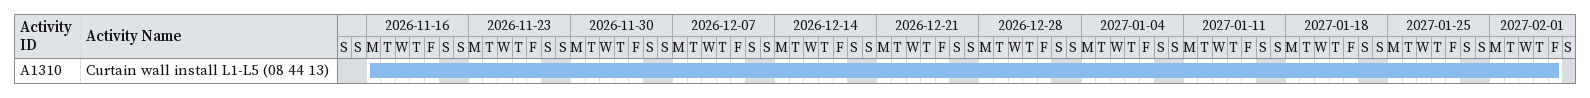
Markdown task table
| ID | Task | Start | Finish |
|---|---|---|---|
| A1310 | Curtain wall install L1-L5 (08 44 13) | 2026-11-16 | 2027-02-05 |
